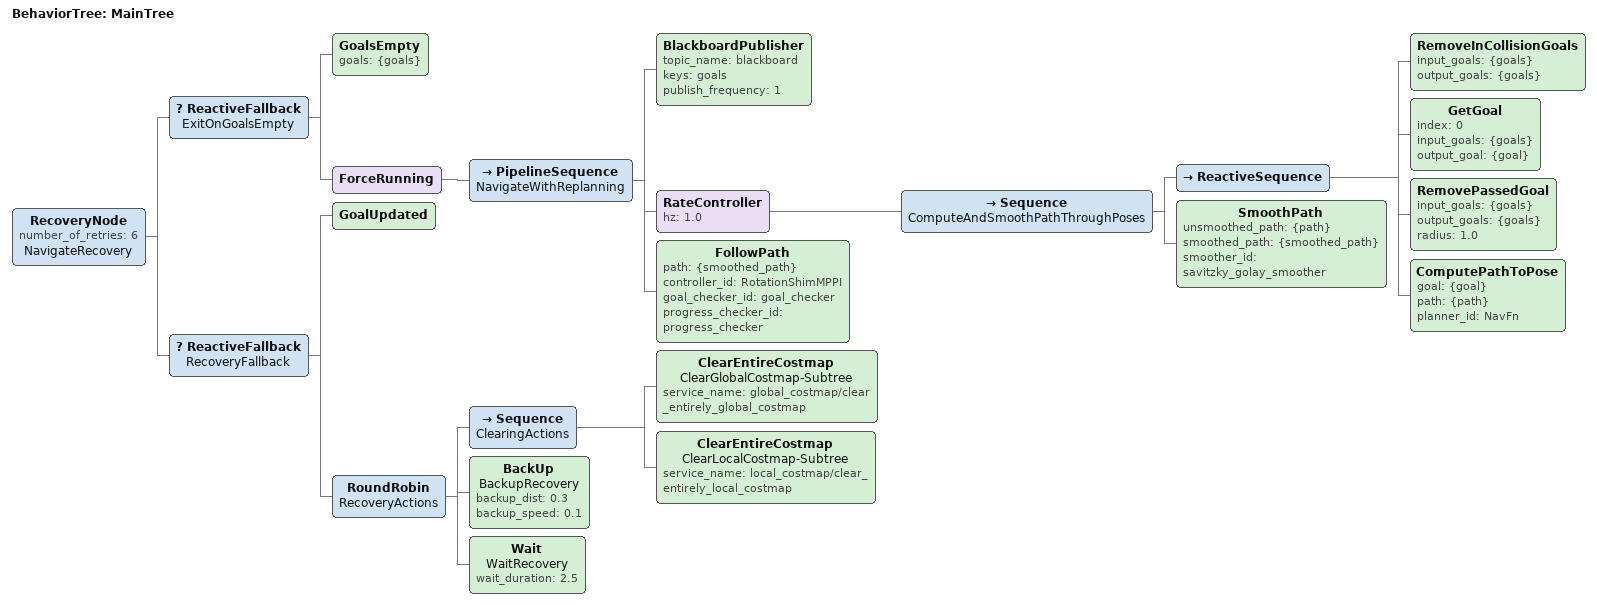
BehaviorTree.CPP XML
<root BTCPP_format="4" main_tree_to_execute="MainTree">
  <BehaviorTree ID="MainTree">
    <RecoveryNode number_of_retries="6" name="NavigateRecovery">

      <ReactiveFallback name="ExitOnGoalsEmpty">
        <GoalsEmpty goals="{goals}"/>

        <ForceRunning>
          <PipelineSequence name="NavigateWithReplanning">
            <BlackboardPublisher topic_name="blackboard" keys="goals" publish_frequency="1"/>

            <RateController hz="1.0">
              <Sequence name="ComputeAndSmoothPathThroughPoses">
                <ReactiveSequence>
                  <RemoveInCollisionGoals input_goals="{goals}" output_goals="{goals}"/>
                  <GetGoal index="0" input_goals="{goals}" output_goal="{goal}"/>
                  <RemovePassedGoal input_goals="{goals}" output_goals="{goals}" radius="1.0"/>
                  <ComputePathToPose goal="{goal}" path="{path}" planner_id="NavFn"/>
                </ReactiveSequence>
                <SmoothPath unsmoothed_path="{path}" smoothed_path="{smoothed_path}" smoother_id="savitzky_golay_smoother"/>
              </Sequence>
            </RateController>

            <FollowPath path="{smoothed_path}" controller_id="RotationShimMPPI" goal_checker_id="goal_checker" progress_checker_id="progress_checker"/>

          </PipelineSequence>
        </ForceRunning>
      </ReactiveFallback>

      <ReactiveFallback name="RecoveryFallback">
        <GoalUpdated/>
        <RoundRobin name="RecoveryActions">
          <Sequence name="ClearingActions">
            <ClearEntireCostmap name="ClearGlobalCostmap-Subtree" service_name="global_costmap/clear_entirely_global_costmap"/>
            <ClearEntireCostmap name="ClearLocalCostmap-Subtree" service_name="local_costmap/clear_entirely_local_costmap"/>
          </Sequence>
          <BackUp name="BackupRecovery" backup_dist="0.3" backup_speed="0.1"/>
          <Wait name="WaitRecovery" wait_duration="2.5"/>
        </RoundRobin>
      </ReactiveFallback>

    </RecoveryNode>
  </BehaviorTree>
</root>
